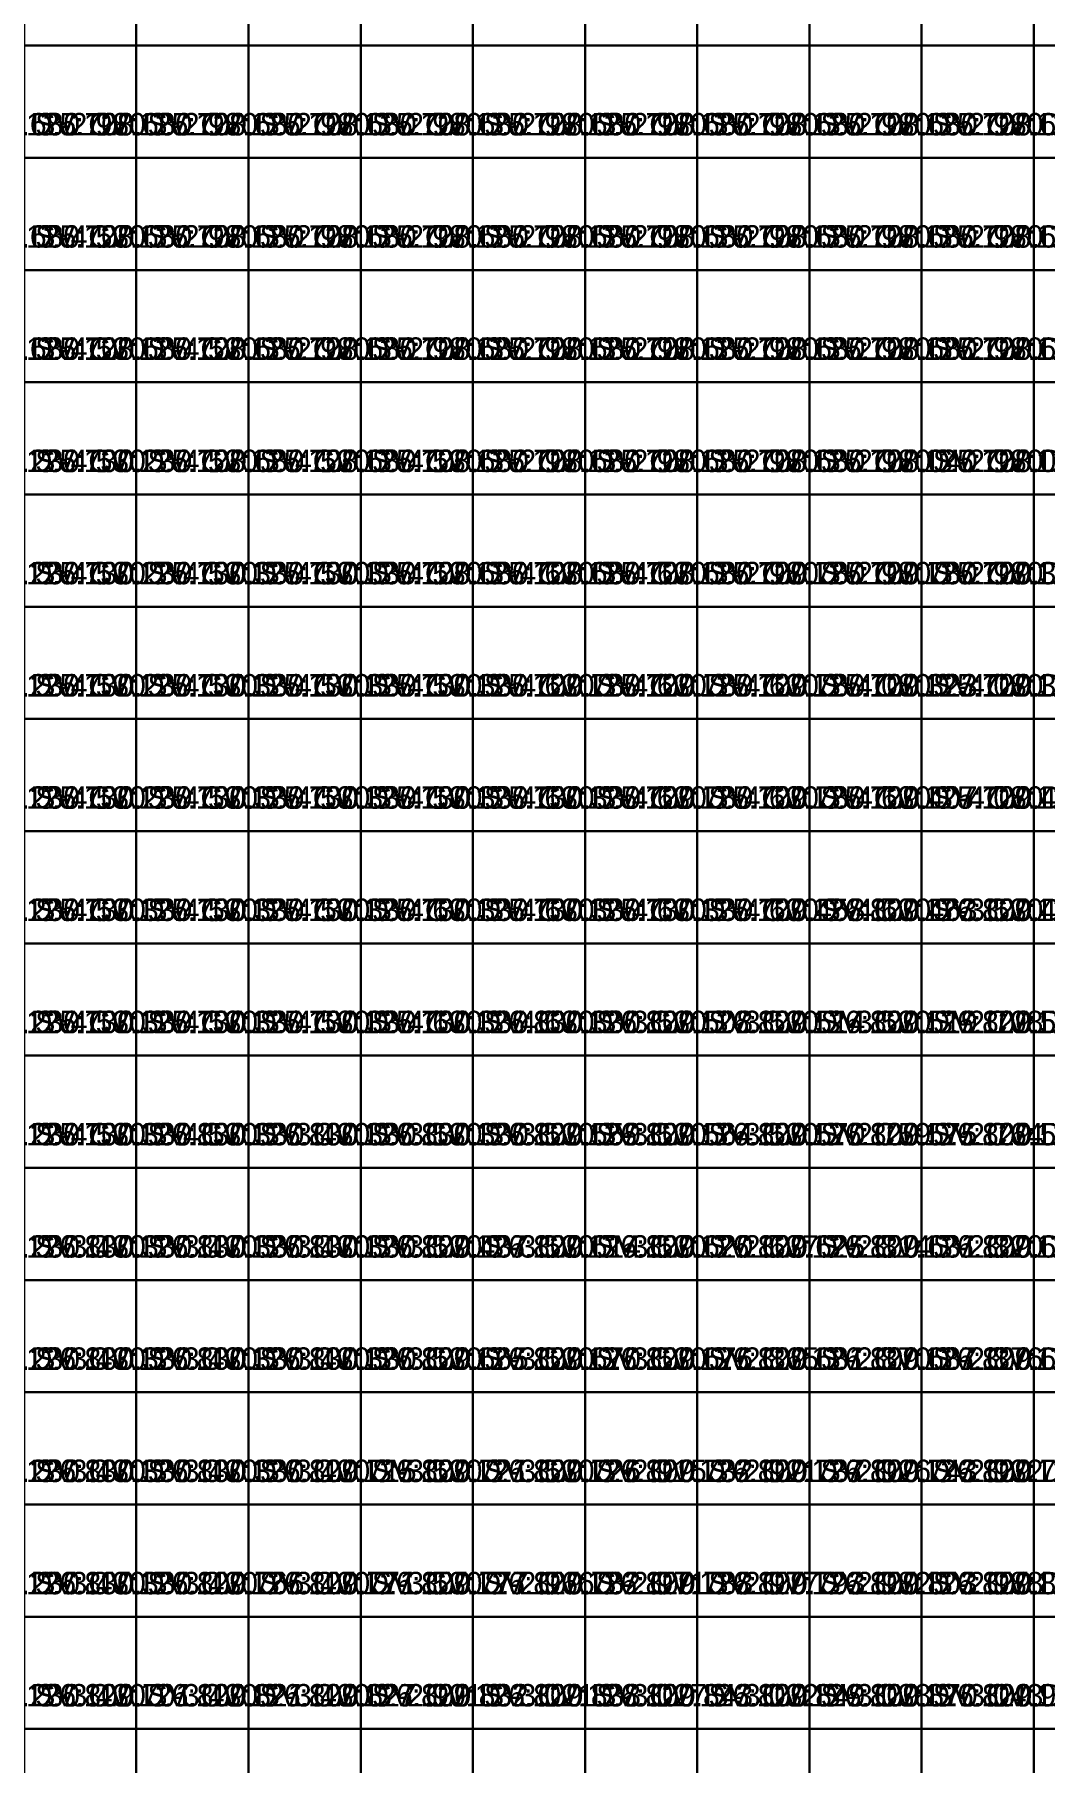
# Model space of a CAD drawing. Header units: metres. Extents: x 287857 to 287981, y 62957 to 63018.
# Drawn here: x 287866.02 to 287875.02, y 62986.53 to 63001.93 of the extents above; entities that cross this region are included whole.
import ezdxf

# ---------------------------------------------------------------- set-up
doc = ezdxf.new("R2010")
doc.units = ezdxf.units.M
doc.layers.add('CORR-CUT', color=7, linetype='Continuous', true_color=0x3b82f6)
doc.layers.add('CORR-DIFF-TXT', color=7, linetype='Continuous', true_color=0xffffff)

msp = doc.modelspace()

# ---------------------------------------------------------------- linework, layer by layer
at = {"layer": 'CORR-CUT'}
for points in [[(287865.925, 63001.831, 128.68), (287866.925, 63001.831, 128.68), (287866.925, 63002.831, 128.68), (287865.925, 63002.831, 128.68), (287865.925, 63001.831, 128.68)], [(287866.925, 63001.831, 128.68), (287867.925, 63001.831, 128.68), (287867.925, 63002.831, 128.68), (287866.925, 63002.831, 128.68), (287866.925, 63001.831, 128.68)], [(287867.925, 63001.831, 128.68), (287868.925, 63001.831, 128.68), (287868.925, 63002.831, 128.68), (287867.925, 63002.831, 128.68), (287867.925, 63001.831, 128.68)], [(287868.925, 63001.831, 128.68), (287869.925, 63001.831, 128.68), (287869.925, 63002.831, 128.68), (287868.925, 63002.831, 128.68), (287868.925, 63001.831, 128.68)], [(287869.925, 63001.831, 128.68), (287870.925, 63001.831, 128.68), (287870.925, 63002.831, 128.68), (287869.925, 63002.831, 128.68), (287869.925, 63001.831, 128.68)], [(287870.925, 63001.831, 128.68), (287871.925, 63001.831, 128.68), (287871.925, 63002.831, 128.68), (287870.925, 63002.831, 128.68), (287870.925, 63001.831, 128.68)], [(287871.925, 63001.831, 128.68), (287872.925, 63001.831, 128.68), (287872.925, 63002.831, 128.68), (287871.925, 63002.831, 128.68), (287871.925, 63001.831, 128.68)], [(287872.925, 63001.831, 128.68), (287873.925, 63001.831, 128.68), (287873.925, 63002.831, 128.68), (287872.925, 63002.831, 128.68), (287872.925, 63001.831, 128.68)], [(287873.925, 63001.831, 128.68), (287874.925, 63001.831, 128.68), (287874.925, 63002.831, 128.68), (287873.925, 63002.831, 128.68), (287873.925, 63001.831, 128.68)], [(287874.925, 63001.831, 128.68), (287875.925, 63001.831, 128.68), (287875.925, 63002.831, 128.68), (287874.925, 63002.831, 128.68), (287874.925, 63001.831, 128.68)], [(287865.925, 63000.831, 128.68), (287866.925, 63000.831, 128.68), (287866.925, 63001.831, 128.68), (287865.925, 63001.831, 128.68), (287865.925, 63000.831, 128.68)], [(287866.925, 63000.831, 128.68), (287867.925, 63000.831, 128.68), (287867.925, 63001.831, 128.68), (287866.925, 63001.831, 128.68), (287866.925, 63000.831, 128.68)], [(287867.925, 63000.831, 128.68), (287868.925, 63000.831, 128.68), (287868.925, 63001.831, 128.68), (287867.925, 63001.831, 128.68), (287867.925, 63000.831, 128.68)], [(287868.925, 63000.831, 128.68), (287869.925, 63000.831, 128.68), (287869.925, 63001.831, 128.68), (287868.925, 63001.831, 128.68), (287868.925, 63000.831, 128.68)], [(287869.925, 63000.831, 128.68), (287870.925, 63000.831, 128.68), (287870.925, 63001.831, 128.68), (287869.925, 63001.831, 128.68), (287869.925, 63000.831, 128.68)], [(287870.925, 63000.831, 128.68), (287871.925, 63000.831, 128.68), (287871.925, 63001.831, 128.68), (287870.925, 63001.831, 128.68), (287870.925, 63000.831, 128.68)], [(287871.925, 63000.831, 128.68), (287872.925, 63000.831, 128.68), (287872.925, 63001.831, 128.68), (287871.925, 63001.831, 128.68), (287871.925, 63000.831, 128.68)], [(287872.925, 63000.831, 128.68), (287873.925, 63000.831, 128.68), (287873.925, 63001.831, 128.68), (287872.925, 63001.831, 128.68), (287872.925, 63000.831, 128.68)], [(287873.925, 63000.831, 128.68), (287874.925, 63000.831, 128.68), (287874.925, 63001.831, 128.68), (287873.925, 63001.831, 128.68), (287873.925, 63000.831, 128.68)], [(287874.925, 63000.831, 128.68), (287875.925, 63000.831, 128.68), (287875.925, 63001.831, 128.68), (287874.925, 63001.831, 128.68), (287874.925, 63000.831, 128.68)], [(287865.925, 62999.831, 128.68), (287866.925, 62999.831, 128.68), (287866.925, 63000.831, 128.68), (287865.925, 63000.831, 128.68), (287865.925, 62999.831, 128.68)], [(287866.925, 62999.831, 128.68), (287867.925, 62999.831, 128.68), (287867.925, 63000.831, 128.68), (287866.925, 63000.831, 128.68), (287866.925, 62999.831, 128.68)], [(287867.925, 62999.831, 128.68), (287868.925, 62999.831, 128.68), (287868.925, 63000.831, 128.68), (287867.925, 63000.831, 128.68), (287867.925, 62999.831, 128.68)], [(287868.925, 62999.831, 128.68), (287869.925, 62999.831, 128.68), (287869.925, 63000.831, 128.68), (287868.925, 63000.831, 128.68), (287868.925, 62999.831, 128.68)], [(287869.925, 62999.831, 128.68), (287870.925, 62999.831, 128.68), (287870.925, 63000.831, 128.68), (287869.925, 63000.831, 128.68), (287869.925, 62999.831, 128.68)], [(287870.925, 62999.831, 128.68), (287871.925, 62999.831, 128.68), (287871.925, 63000.831, 128.68), (287870.925, 63000.831, 128.68), (287870.925, 62999.831, 128.68)], [(287871.925, 62999.831, 128.68), (287872.925, 62999.831, 128.68), (287872.925, 63000.831, 128.68), (287871.925, 63000.831, 128.68), (287871.925, 62999.831, 128.68)], [(287872.925, 62999.831, 128.68), (287873.925, 62999.831, 128.68), (287873.925, 63000.831, 128.68), (287872.925, 63000.831, 128.68), (287872.925, 62999.831, 128.68)], [(287873.925, 62999.831, 128.68), (287874.925, 62999.831, 128.68), (287874.925, 63000.831, 128.68), (287873.925, 63000.831, 128.68), (287873.925, 62999.831, 128.68)], [(287874.925, 62999.831, 128.68), (287875.925, 62999.831, 128.68), (287875.925, 63000.831, 128.68), (287874.925, 63000.831, 128.68), (287874.925, 62999.831, 128.68)], [(287865.925, 62998.831, 128.68), (287866.925, 62998.831, 128.68), (287866.925, 62999.831, 128.68), (287865.925, 62999.831, 128.68), (287865.925, 62998.831, 128.68)], [(287866.925, 62998.831, 128.68), (287867.925, 62998.831, 128.68), (287867.925, 62999.831, 128.68), (287866.925, 62999.831, 128.68), (287866.925, 62998.831, 128.68)], [(287867.925, 62998.831, 128.68), (287868.925, 62998.831, 128.68), (287868.925, 62999.831, 128.68), (287867.925, 62999.831, 128.68), (287867.925, 62998.831, 128.68)], [(287868.925, 62998.831, 128.68), (287869.925, 62998.831, 128.68), (287869.925, 62999.831, 128.68), (287868.925, 62999.831, 128.68), (287868.925, 62998.831, 128.68)], [(287869.925, 62998.831, 128.68), (287870.925, 62998.831, 128.68), (287870.925, 62999.831, 128.68), (287869.925, 62999.831, 128.68), (287869.925, 62998.831, 128.68)], [(287870.925, 62998.831, 128.68), (287871.925, 62998.831, 128.68), (287871.925, 62999.831, 128.68), (287870.925, 62999.831, 128.68), (287870.925, 62998.831, 128.68)], [(287871.925, 62998.831, 128.68), (287872.925, 62998.831, 128.68), (287872.925, 62999.831, 128.68), (287871.925, 62999.831, 128.68), (287871.925, 62998.831, 128.68)], [(287872.925, 62998.831, 128.68), (287873.925, 62998.831, 128.68), (287873.925, 62999.831, 128.68), (287872.925, 62999.831, 128.68), (287872.925, 62998.831, 128.68)], [(287873.925, 62998.831, 128.68), (287874.925, 62998.831, 128.68), (287874.925, 62999.831, 128.68), (287873.925, 62999.831, 128.68), (287873.925, 62998.831, 128.68)], [(287874.925, 62998.831, 128.04), (287875.925, 62998.831, 128.04), (287875.925, 62999.831, 128.04), (287874.925, 62999.831, 128.04), (287874.925, 62998.831, 128.04)], [(287865.925, 62997.831, 130.23), (287866.925, 62997.831, 130.23), (287866.925, 62998.831, 130.23), (287865.925, 62998.831, 130.23), (287865.925, 62997.831, 130.23)], [(287866.925, 62997.831, 128.68), (287867.925, 62997.831, 128.68), (287867.925, 62998.831, 128.68), (287866.925, 62998.831, 128.68), (287866.925, 62997.831, 128.68)], [(287867.925, 62997.831, 128.68), (287868.925, 62997.831, 128.68), (287868.925, 62998.831, 128.68), (287867.925, 62998.831, 128.68), (287867.925, 62997.831, 128.68)], [(287868.925, 62997.831, 128.68), (287869.925, 62997.831, 128.68), (287869.925, 62998.831, 128.68), (287868.925, 62998.831, 128.68), (287868.925, 62997.831, 128.68)], [(287869.925, 62997.831, 128.68), (287870.925, 62997.831, 128.68), (287870.925, 62998.831, 128.68), (287869.925, 62998.831, 128.68), (287869.925, 62997.831, 128.68)], [(287870.925, 62997.831, 128.68), (287871.925, 62997.831, 128.68), (287871.925, 62998.831, 128.68), (287870.925, 62998.831, 128.68), (287870.925, 62997.831, 128.68)], [(287871.925, 62997.831, 128.68), (287872.925, 62997.831, 128.68), (287872.925, 62998.831, 128.68), (287871.925, 62998.831, 128.68), (287871.925, 62997.831, 128.68)], [(287872.925, 62997.831, 128.04), (287873.925, 62997.831, 128.04), (287873.925, 62998.831, 128.04), (287872.925, 62998.831, 128.04), (287872.925, 62997.831, 128.04)], [(287873.925, 62997.831, 128.04), (287874.925, 62997.831, 128.04), (287874.925, 62998.831, 128.04), (287873.925, 62998.831, 128.04), (287873.925, 62997.831, 128.04)], [(287874.925, 62997.831, 129.251), (287875.925, 62997.831, 129.251), (287875.925, 62998.831, 129.251), (287874.925, 62998.831, 129.251), (287874.925, 62997.831, 129.251)], [(287865.925, 62996.831, 130.23), (287866.925, 62996.831, 130.23), (287866.925, 62997.831, 130.23), (287865.925, 62997.831, 130.23), (287865.925, 62996.831, 130.23)], [(287866.925, 62996.831, 130.33), (287867.925, 62996.831, 130.33), (287867.925, 62997.831, 130.33), (287866.925, 62997.831, 130.33), (287866.925, 62996.831, 130.33)], [(287867.925, 62996.831, 130.33), (287868.925, 62996.831, 130.33), (287868.925, 62997.831, 130.33), (287867.925, 62997.831, 130.33), (287867.925, 62996.831, 130.33)], [(287868.925, 62996.831, 128.68), (287869.925, 62996.831, 128.68), (287869.925, 62997.831, 128.68), (287868.925, 62997.831, 128.68), (287868.925, 62996.831, 128.68)], [(287869.925, 62996.831, 128.68), (287870.925, 62996.831, 128.68), (287870.925, 62997.831, 128.68), (287869.925, 62997.831, 128.68), (287869.925, 62996.831, 128.68)], [(287870.925, 62996.831, 128.68), (287871.925, 62996.831, 128.68), (287871.925, 62997.831, 128.68), (287870.925, 62997.831, 128.68), (287870.925, 62996.831, 128.68)], [(287871.925, 62996.831, 129.78), (287872.925, 62996.831, 129.78), (287872.925, 62997.831, 129.78), (287871.925, 62997.831, 129.78), (287871.925, 62996.831, 129.78)], [(287872.925, 62996.831, 129.78), (287873.925, 62996.831, 129.78), (287873.925, 62997.831, 129.78), (287872.925, 62997.831, 129.78), (287872.925, 62996.831, 129.78)], [(287873.925, 62996.831, 129.301), (287874.925, 62996.831, 129.301), (287874.925, 62997.831, 129.301), (287873.925, 62997.831, 129.301), (287873.925, 62996.831, 129.301)], [(287874.925, 62996.831, 129.307), (287875.925, 62996.831, 129.307), (287875.925, 62997.831, 129.307), (287874.925, 62997.831, 129.307), (287874.925, 62996.831, 129.307)], [(287865.925, 62995.831, 130.23), (287866.925, 62995.831, 130.23), (287866.925, 62996.831, 130.23), (287865.925, 62996.831, 130.23), (287865.925, 62995.831, 130.23)], [(287866.925, 62995.831, 130.33), (287867.925, 62995.831, 130.33), (287867.925, 62996.831, 130.33), (287866.925, 62996.831, 130.33), (287866.925, 62995.831, 130.33)], [(287867.925, 62995.831, 130.33), (287868.925, 62995.831, 130.33), (287868.925, 62996.831, 130.33), (287867.925, 62996.831, 130.33), (287867.925, 62995.831, 130.33)], [(287868.925, 62995.831, 130.33), (287869.925, 62995.831, 130.33), (287869.925, 62996.831, 130.33), (287868.925, 62996.831, 130.33), (287868.925, 62995.831, 130.33)], [(287869.925, 62995.831, 129.78), (287870.925, 62995.831, 129.78), (287870.925, 62996.831, 129.78), (287869.925, 62996.831, 129.78), (287869.925, 62995.831, 129.78)], [(287870.925, 62995.831, 129.78), (287871.925, 62995.831, 129.78), (287871.925, 62996.831, 129.78), (287870.925, 62996.831, 129.78), (287870.925, 62995.831, 129.78)], [(287871.925, 62995.831, 129.78), (287872.925, 62995.831, 129.78), (287872.925, 62996.831, 129.78), (287871.925, 62996.831, 129.78), (287871.925, 62995.831, 129.78)], [(287872.925, 62995.831, 129.323), (287873.925, 62995.831, 129.323), (287873.925, 62996.831, 129.323), (287872.925, 62996.831, 129.323), (287872.925, 62995.831, 129.323)], [(287873.925, 62995.831, 129.357), (287874.925, 62995.831, 129.357), (287874.925, 62996.831, 129.357), (287873.925, 62996.831, 129.357), (287873.925, 62995.831, 129.357)], [(287874.925, 62995.831, 129.363), (287875.925, 62995.831, 129.363), (287875.925, 62996.831, 129.363), (287874.925, 62996.831, 129.363), (287874.925, 62995.831, 129.363)], [(287865.925, 62994.831, 130.23), (287866.925, 62994.831, 130.23), (287866.925, 62995.831, 130.23), (287865.925, 62995.831, 130.23), (287865.925, 62994.831, 130.23)], [(287866.925, 62994.831, 130.33), (287867.925, 62994.831, 130.33), (287867.925, 62995.831, 130.33), (287866.925, 62995.831, 130.33), (287866.925, 62994.831, 130.33)], [(287867.925, 62994.831, 130.33), (287868.925, 62994.831, 130.33), (287868.925, 62995.831, 130.33), (287867.925, 62995.831, 130.33), (287867.925, 62994.831, 130.33)], [(287868.925, 62994.831, 130.33), (287869.925, 62994.831, 130.33), (287869.925, 62995.831, 130.33), (287868.925, 62995.831, 130.33), (287868.925, 62994.831, 130.33)], [(287869.925, 62994.831, 130.33), (287870.925, 62994.831, 130.33), (287870.925, 62995.831, 130.33), (287869.925, 62995.831, 130.33), (287869.925, 62994.831, 130.33)], [(287870.925, 62994.831, 129.78), (287871.925, 62994.831, 129.78), (287871.925, 62995.831, 129.78), (287870.925, 62995.831, 129.78), (287870.925, 62994.831, 129.78)], [(287871.925, 62994.831, 129.78), (287872.925, 62994.831, 129.78), (287872.925, 62995.831, 129.78), (287871.925, 62995.831, 129.78), (287871.925, 62994.831, 129.78)], [(287872.925, 62994.831, 129.407), (287873.925, 62994.831, 129.407), (287873.925, 62995.831, 129.407), (287872.925, 62995.831, 129.407), (287872.925, 62994.831, 129.407)], [(287873.925, 62994.831, 129.413), (287874.925, 62994.831, 129.413), (287874.925, 62995.831, 129.413), (287873.925, 62995.831, 129.413), (287873.925, 62994.831, 129.413)], [(287874.925, 62994.831, 129.418), (287875.925, 62994.831, 129.418), (287875.925, 62995.831, 129.418), (287874.925, 62995.831, 129.418), (287874.925, 62994.831, 129.418)], [(287865.925, 62993.831, 130.33), (287866.925, 62993.831, 130.33), (287866.925, 62994.831, 130.33), (287865.925, 62994.831, 130.33), (287865.925, 62993.831, 130.33)], [(287866.925, 62993.831, 130.33), (287867.925, 62993.831, 130.33), (287867.925, 62994.831, 130.33), (287866.925, 62994.831, 130.33), (287866.925, 62993.831, 130.33)], [(287867.925, 62993.831, 130.33), (287868.925, 62993.831, 130.33), (287868.925, 62994.831, 130.33), (287867.925, 62994.831, 130.33), (287867.925, 62993.831, 130.33)], [(287868.925, 62993.831, 130.33), (287869.925, 62993.831, 130.33), (287869.925, 62994.831, 130.33), (287868.925, 62994.831, 130.33), (287868.925, 62993.831, 130.33)], [(287869.925, 62993.831, 130.33), (287870.925, 62993.831, 130.33), (287870.925, 62994.831, 130.33), (287869.925, 62994.831, 130.33), (287869.925, 62993.831, 130.33)], [(287870.925, 62993.831, 130.33), (287871.925, 62993.831, 130.33), (287871.925, 62994.831, 130.33), (287870.925, 62994.831, 130.33), (287870.925, 62993.831, 130.33)], [(287871.925, 62993.831, 129.458), (287872.925, 62993.831, 129.458), (287872.925, 62994.831, 129.458), (287871.925, 62994.831, 129.458), (287871.925, 62993.831, 129.458)], [(287872.925, 62993.831, 129.463), (287873.925, 62993.831, 129.463), (287873.925, 62994.831, 129.463), (287872.925, 62994.831, 129.463), (287872.925, 62993.831, 129.463)], [(287873.925, 62993.831, 129.469), (287874.925, 62993.831, 129.469), (287874.925, 62994.831, 129.469), (287873.925, 62994.831, 129.469), (287873.925, 62993.831, 129.469)], [(287874.925, 62993.831, 129.474), (287875.925, 62993.831, 129.474), (287875.925, 62994.831, 129.474), (287874.925, 62994.831, 129.474), (287874.925, 62993.831, 129.474)], [(287865.925, 62992.831, 130.33), (287866.925, 62992.831, 130.33), (287866.925, 62993.831, 130.33), (287865.925, 62993.831, 130.33), (287865.925, 62992.831, 130.33)], [(287866.925, 62992.831, 130.33), (287867.925, 62992.831, 130.33), (287867.925, 62993.831, 130.33), (287866.925, 62993.831, 130.33), (287866.925, 62992.831, 130.33)], [(287867.925, 62992.831, 130.33), (287868.925, 62992.831, 130.33), (287868.925, 62993.831, 130.33), (287867.925, 62993.831, 130.33), (287867.925, 62992.831, 130.33)], [(287868.925, 62992.831, 130.33), (287869.925, 62992.831, 130.33), (287869.925, 62993.831, 130.33), (287868.925, 62993.831, 130.33), (287868.925, 62992.831, 130.33)], [(287869.925, 62992.831, 130.33), (287870.925, 62992.831, 130.33), (287870.925, 62993.831, 130.33), (287869.925, 62993.831, 130.33), (287869.925, 62992.831, 130.33)], [(287870.925, 62992.831, 129.508), (287871.925, 62992.831, 129.508), (287871.925, 62993.831, 129.508), (287870.925, 62993.831, 129.508), (287870.925, 62992.831, 129.508)], [(287871.925, 62992.831, 129.514), (287872.925, 62992.831, 129.514), (287872.925, 62993.831, 129.514), (287871.925, 62993.831, 129.514), (287871.925, 62992.831, 129.514)], [(287872.925, 62992.831, 129.519), (287873.925, 62992.831, 129.519), (287873.925, 62993.831, 129.519), (287872.925, 62993.831, 129.519), (287872.925, 62992.831, 129.519)], [(287873.925, 62992.831, 129.525), (287874.925, 62992.831, 129.525), (287874.925, 62993.831, 129.525), (287873.925, 62993.831, 129.525), (287873.925, 62992.831, 129.525)], [(287874.925, 62992.831, 129.53), (287875.925, 62992.831, 129.53), (287875.925, 62993.831, 129.53), (287874.925, 62993.831, 129.53), (287874.925, 62992.831, 129.53)], [(287865.925, 62991.831, 130.33), (287866.925, 62991.831, 130.33), (287866.925, 62992.831, 130.33), (287865.925, 62992.831, 130.33), (287865.925, 62991.831, 130.33)], [(287866.925, 62991.831, 130.33), (287867.925, 62991.831, 130.33), (287867.925, 62992.831, 130.33), (287866.925, 62992.831, 130.33), (287866.925, 62991.831, 130.33)], [(287867.925, 62991.831, 130.33), (287868.925, 62991.831, 130.33), (287868.925, 62992.831, 130.33), (287867.925, 62992.831, 130.33), (287867.925, 62991.831, 130.33)], [(287868.925, 62991.831, 130.33), (287869.925, 62991.831, 130.33), (287869.925, 62992.831, 130.33), (287868.925, 62992.831, 130.33), (287868.925, 62991.831, 130.33)], [(287869.925, 62991.831, 129.559), (287870.925, 62991.831, 129.559), (287870.925, 62992.831, 129.559), (287869.925, 62992.831, 129.559), (287869.925, 62991.831, 129.559)], [(287870.925, 62991.831, 129.564), (287871.925, 62991.831, 129.564), (287871.925, 62992.831, 129.564), (287870.925, 62992.831, 129.564), (287870.925, 62991.831, 129.564)], [(287871.925, 62991.831, 129.57), (287872.925, 62991.831, 129.57), (287872.925, 62992.831, 129.57), (287871.925, 62992.831, 129.57), (287871.925, 62991.831, 129.57)], [(287872.925, 62991.831, 129.575), (287873.925, 62991.831, 129.575), (287873.925, 62992.831, 129.575), (287872.925, 62992.831, 129.575), (287872.925, 62991.831, 129.575)], [(287873.925, 62991.831, 129.581), (287874.925, 62991.831, 129.581), (287874.925, 62992.831, 129.581), (287873.925, 62992.831, 129.581), (287873.925, 62991.831, 129.581)], [(287874.925, 62991.831, 129.592), (287875.925, 62991.831, 129.592), (287875.925, 62992.831, 129.592), (287874.925, 62992.831, 129.592), (287874.925, 62991.831, 129.592)], [(287865.925, 62990.831, 130.33), (287866.925, 62990.831, 130.33), (287866.925, 62991.831, 130.33), (287865.925, 62991.831, 130.33), (287865.925, 62990.831, 130.33)], [(287866.925, 62990.831, 130.33), (287867.925, 62990.831, 130.33), (287867.925, 62991.831, 130.33), (287866.925, 62991.831, 130.33), (287866.925, 62990.831, 130.33)], [(287867.925, 62990.831, 130.33), (287868.925, 62990.831, 130.33), (287868.925, 62991.831, 130.33), (287867.925, 62991.831, 130.33), (287867.925, 62990.831, 130.33)], [(287868.925, 62990.831, 129.437), (287869.925, 62990.831, 129.437), (287869.925, 62991.831, 129.437), (287868.925, 62991.831, 129.437), (287868.925, 62990.831, 129.437)], [(287869.925, 62990.831, 129.614), (287870.925, 62990.831, 129.614), (287870.925, 62991.831, 129.614), (287869.925, 62991.831, 129.614), (287869.925, 62990.831, 129.614)], [(287870.925, 62990.831, 129.62), (287871.925, 62990.831, 129.62), (287871.925, 62991.831, 129.62), (287870.925, 62991.831, 129.62), (287870.925, 62990.831, 129.62)], [(287871.925, 62990.831, 129.625), (287872.925, 62990.831, 129.625), (287872.925, 62991.831, 129.625), (287871.925, 62991.831, 129.625), (287871.925, 62990.831, 129.625)], [(287872.925, 62990.831, 129.631), (287873.925, 62990.831, 129.631), (287873.925, 62991.831, 129.631), (287872.925, 62991.831, 129.631), (287872.925, 62990.831, 129.631)], [(287873.925, 62990.831, 129.636), (287874.925, 62990.831, 129.636), (287874.925, 62991.831, 129.636), (287873.925, 62991.831, 129.636), (287873.925, 62990.831, 129.636)], [(287874.925, 62990.831, 129.659), (287875.925, 62990.831, 129.659), (287875.925, 62991.831, 129.659), (287874.925, 62991.831, 129.659), (287874.925, 62990.831, 129.659)], [(287865.925, 62989.831, 130.33), (287866.925, 62989.831, 130.33), (287866.925, 62990.831, 130.33), (287865.925, 62990.831, 130.33), (287865.925, 62989.831, 130.33)], [(287866.925, 62989.831, 130.33), (287867.925, 62989.831, 130.33), (287867.925, 62990.831, 130.33), (287866.925, 62990.831, 130.33), (287866.925, 62989.831, 130.33)], [(287867.925, 62989.831, 130.33), (287868.925, 62989.831, 130.33), (287868.925, 62990.831, 130.33), (287867.925, 62990.831, 130.33), (287867.925, 62989.831, 130.33)], [(287868.925, 62989.831, 129.665), (287869.925, 62989.831, 129.665), (287869.925, 62990.831, 129.665), (287868.925, 62990.831, 129.665), (287868.925, 62989.831, 129.665)], [(287869.925, 62989.831, 129.67), (287870.925, 62989.831, 129.67), (287870.925, 62990.831, 129.67), (287869.925, 62990.831, 129.67), (287869.925, 62989.831, 129.67)], [(287870.925, 62989.831, 129.676), (287871.925, 62989.831, 129.676), (287871.925, 62990.831, 129.676), (287870.925, 62990.831, 129.676), (287870.925, 62989.831, 129.676)], [(287871.925, 62989.831, 129.681), (287872.925, 62989.831, 129.681), (287872.925, 62990.831, 129.681), (287871.925, 62990.831, 129.681), (287871.925, 62989.831, 129.681)], [(287872.925, 62989.831, 129.687), (287873.925, 62989.831, 129.687), (287873.925, 62990.831, 129.687), (287872.925, 62990.831, 129.687), (287872.925, 62989.831, 129.687)], [(287873.925, 62989.831, 129.697), (287874.925, 62989.831, 129.697), (287874.925, 62990.831, 129.697), (287873.925, 62990.831, 129.697), (287873.925, 62989.831, 129.697)], [(287874.925, 62989.831, 129.727), (287875.925, 62989.831, 129.727), (287875.925, 62990.831, 129.727), (287874.925, 62990.831, 129.727), (287874.925, 62989.831, 129.727)], [(287865.925, 62988.831, 130.33), (287866.925, 62988.831, 130.33), (287866.925, 62989.831, 130.33), (287865.925, 62989.831, 130.33), (287865.925, 62988.831, 130.33)], [(287866.925, 62988.831, 130.33), (287867.925, 62988.831, 130.33), (287867.925, 62989.831, 130.33), (287866.925, 62989.831, 130.33), (287866.925, 62988.831, 130.33)], [(287867.925, 62988.831, 129.715), (287868.925, 62988.831, 129.715), (287868.925, 62989.831, 129.715), (287867.925, 62989.831, 129.715), (287867.925, 62988.831, 129.715)], [(287868.925, 62988.831, 129.721), (287869.925, 62988.831, 129.721), (287869.925, 62989.831, 129.721), (287868.925, 62989.831, 129.721), (287868.925, 62988.831, 129.721)], [(287869.925, 62988.831, 129.726), (287870.925, 62988.831, 129.726), (287870.925, 62989.831, 129.726), (287869.925, 62989.831, 129.726), (287869.925, 62988.831, 129.726)], [(287870.925, 62988.831, 129.732), (287871.925, 62988.831, 129.732), (287871.925, 62989.831, 129.732), (287870.925, 62989.831, 129.732), (287870.925, 62988.831, 129.732)], [(287871.925, 62988.831, 129.737), (287872.925, 62988.831, 129.737), (287872.925, 62989.831, 129.737), (287871.925, 62989.831, 129.737), (287871.925, 62988.831, 129.737)], [(287872.925, 62988.831, 129.743), (287873.925, 62988.831, 129.743), (287873.925, 62989.831, 129.743), (287872.925, 62989.831, 129.743), (287872.925, 62988.831, 129.743)], [(287873.925, 62988.831, 129.765), (287874.925, 62988.831, 129.765), (287874.925, 62989.831, 129.765), (287873.925, 62989.831, 129.765), (287873.925, 62988.831, 129.765)], [(287874.925, 62988.831, 129.795), (287875.925, 62988.831, 129.795), (287875.925, 62989.831, 129.795), (287874.925, 62989.831, 129.795), (287874.925, 62988.831, 129.795)], [(287865.925, 62987.831, 130.33), (287866.925, 62987.831, 130.33), (287866.925, 62988.831, 130.33), (287865.925, 62988.831, 130.33), (287865.925, 62987.831, 130.33)], [(287866.925, 62987.831, 129.766), (287867.925, 62987.831, 129.766), (287867.925, 62988.831, 129.766), (287866.925, 62988.831, 129.766), (287866.925, 62987.831, 129.766)], [(287867.925, 62987.831, 129.771), (287868.925, 62987.831, 129.771), (287868.925, 62988.831, 129.771), (287867.925, 62988.831, 129.771), (287867.925, 62987.831, 129.771)], [(287868.925, 62987.831, 129.777), (287869.925, 62987.831, 129.777), (287869.925, 62988.831, 129.777), (287868.925, 62988.831, 129.777), (287868.925, 62987.831, 129.777)], [(287869.925, 62987.831, 129.782), (287870.925, 62987.831, 129.782), (287870.925, 62988.831, 129.782), (287869.925, 62988.831, 129.782), (287869.925, 62987.831, 129.782)], [(287870.925, 62987.831, 129.788), (287871.925, 62987.831, 129.788), (287871.925, 62988.831, 129.788), (287870.925, 62988.831, 129.788), (287870.925, 62987.831, 129.788)], [(287871.925, 62987.831, 129.793), (287872.925, 62987.831, 129.793), (287872.925, 62988.831, 129.793), (287871.925, 62988.831, 129.793), (287871.925, 62987.831, 129.793)], [(287872.925, 62987.831, 129.803), (287873.925, 62987.831, 129.803), (287873.925, 62988.831, 129.803), (287872.925, 62988.831, 129.803), (287872.925, 62987.831, 129.803)], [(287873.925, 62987.831, 129.833), (287874.925, 62987.831, 129.833), (287874.925, 62988.831, 129.833), (287873.925, 62988.831, 129.833), (287873.925, 62987.831, 129.833)], [(287874.925, 62987.831, 129.863), (287875.925, 62987.831, 129.863), (287875.925, 62988.831, 129.863), (287874.925, 62988.831, 129.863), (287874.925, 62987.831, 129.863)], [(287865.925, 62986.831, 129.701), (287866.925, 62986.831, 129.701), (287866.925, 62987.831, 129.701), (287865.925, 62987.831, 129.701), (287865.925, 62986.831, 129.701)], [(287866.925, 62986.831, 129.821), (287867.925, 62986.831, 129.821), (287867.925, 62987.831, 129.821), (287866.925, 62987.831, 129.821), (287866.925, 62986.831, 129.821)], [(287867.925, 62986.831, 129.827), (287868.925, 62986.831, 129.827), (287868.925, 62987.831, 129.827), (287867.925, 62987.831, 129.827), (287867.925, 62986.831, 129.827)], [(287868.925, 62986.831, 129.832), (287869.925, 62986.831, 129.832), (287869.925, 62987.831, 129.832), (287868.925, 62987.831, 129.832), (287868.925, 62986.831, 129.832)], [(287869.925, 62986.831, 129.838), (287870.925, 62986.831, 129.838), (287870.925, 62987.831, 129.838), (287869.925, 62987.831, 129.838), (287869.925, 62986.831, 129.838)], [(287870.925, 62986.831, 129.843), (287871.925, 62986.831, 129.843), (287871.925, 62987.831, 129.843), (287870.925, 62987.831, 129.843), (287870.925, 62986.831, 129.843)], [(287871.925, 62986.831, 129.849), (287872.925, 62986.831, 129.849), (287872.925, 62987.831, 129.849), (287871.925, 62987.831, 129.849), (287871.925, 62986.831, 129.849)], [(287872.925, 62986.831, 129.87), (287873.925, 62986.831, 129.87), (287873.925, 62987.831, 129.87), (287872.925, 62987.831, 129.87), (287872.925, 62986.831, 129.87)], [(287873.925, 62986.831, 129.901), (287874.925, 62986.831, 129.901), (287874.925, 62987.831, 129.901), (287873.925, 62987.831, 129.901), (287873.925, 62986.831, 129.901)], [(287874.925, 62986.831, 129.931), (287875.925, 62986.831, 129.931), (287875.925, 62987.831, 129.931), (287874.925, 62987.831, 129.931), (287874.925, 62986.831, 129.931)], [(287865.925, 62985.831, 129.872), (287866.925, 62985.831, 129.872), (287866.925, 62986.831, 129.872), (287865.925, 62986.831, 129.872), (287865.925, 62985.831, 129.872)], [(287866.925, 62985.831, 129.877), (287867.925, 62985.831, 129.877), (287867.925, 62986.831, 129.877), (287866.925, 62986.831, 129.877), (287866.925, 62985.831, 129.877)], [(287867.925, 62985.831, 129.883), (287868.925, 62985.831, 129.883), (287868.925, 62986.831, 129.883), (287867.925, 62986.831, 129.883), (287867.925, 62985.831, 129.883)], [(287868.925, 62985.831, 129.888), (287869.925, 62985.831, 129.888), (287869.925, 62986.831, 129.888), (287868.925, 62986.831, 129.888), (287868.925, 62985.831, 129.888)], [(287869.925, 62985.831, 129.894), (287870.925, 62985.831, 129.894), (287870.925, 62986.831, 129.894), (287869.925, 62986.831, 129.894), (287869.925, 62985.831, 129.894)], [(287870.925, 62985.831, 129.899), (287871.925, 62985.831, 129.899), (287871.925, 62986.831, 129.899), (287870.925, 62986.831, 129.899), (287870.925, 62985.831, 129.899)], [(287871.925, 62985.831, 129.908), (287872.925, 62985.831, 129.908), (287872.925, 62986.831, 129.908), (287871.925, 62986.831, 129.908), (287871.925, 62985.831, 129.908)], [(287872.925, 62985.831, 129.938), (287873.925, 62985.831, 129.938), (287873.925, 62986.831, 129.938), (287872.925, 62986.831, 129.938), (287872.925, 62985.831, 129.938)], [(287873.925, 62985.831, 129.968), (287874.925, 62985.831, 129.968), (287874.925, 62986.831, 129.968), (287873.925, 62986.831, 129.968), (287873.925, 62985.831, 129.968)], [(287874.925, 62985.831, 129.998), (287875.925, 62985.831, 129.998), (287875.925, 62986.831, 129.998), (287874.925, 62986.831, 129.998), (287874.925, 62985.831, 129.998)]]:
    msp.add_polyline3d(points, dxfattribs=at)

# ---------------------------------------------------------------- texts
at = {"layer": 'CORR-DIFF-TXT'}
for s, p in [('SV:128.680 CV:125.700 D:-2.980', (287863.025, 63001.031, 128.68)), ('SV:128.680 CV:125.700 D:-2.980', (287864.025, 63001.031, 128.68)), ('SV:128.680 CV:125.700 D:-2.980', (287865.025, 63001.031, 128.68)), ('SV:128.680 CV:125.700 D:-2.980', (287866.025, 63001.031, 128.68)), ('SV:128.680 CV:125.700 D:-2.980', (287867.025, 63001.031, 128.68)), ('SV:128.680 CV:125.700 D:-2.980', (287868.025, 63001.031, 128.68)), ('SV:128.680 CV:125.700 D:-2.980', (287869.025, 63001.031, 128.68)), ('SV:128.680 CV:125.700 D:-2.980', (287870.025, 63001.031, 128.68)), ('SV:128.680 CV:125.700 D:-2.980', (287871.025, 63001.031, 128.68)), ('SV:128.680 CV:125.700 D:-2.980', (287872.025, 63001.031, 128.68)), ('SV:128.680 CV:125.700 D:-2.980', (287873.025, 63001.031, 128.68)), ('SV:128.680 CV:125.700 D:-2.980', (287874.025, 63001.031, 128.68)), ('SV:130.230 CV:125.700 D:-4.530', (287863.025, 63000.031, 130.23)), ('SV:128.680 CV:125.700 D:-2.980', (287864.025, 63000.031, 128.68)), ('SV:128.680 CV:125.700 D:-2.980', (287865.025, 63000.031, 128.68)), ('SV:128.680 CV:125.700 D:-2.980', (287866.025, 63000.031, 128.68)), ('SV:128.680 CV:125.700 D:-2.980', (287867.025, 63000.031, 128.68)), ('SV:128.680 CV:125.700 D:-2.980', (287868.025, 63000.031, 128.68)), ('SV:128.680 CV:125.700 D:-2.980', (287869.025, 63000.031, 128.68)), ('SV:128.680 CV:125.700 D:-2.980', (287870.025, 63000.031, 128.68)), ('SV:128.680 CV:125.700 D:-2.980', (287871.025, 63000.031, 128.68)), ('SV:128.680 CV:125.700 D:-2.980', (287872.025, 63000.031, 128.68)), ('SV:128.680 CV:125.700 D:-2.980', (287873.025, 63000.031, 128.68)), ('SV:128.680 CV:125.700 D:-2.980', (287874.025, 63000.031, 128.68)), ('SV:130.230 CV:125.700 D:-4.530', (287863.025, 62999.031, 130.23)), ('SV:130.230 CV:125.700 D:-4.530', (287864.025, 62999.031, 130.23)), ('SV:128.680 CV:125.700 D:-2.980', (287865.025, 62999.031, 128.68)), ('SV:128.680 CV:125.700 D:-2.980', (287866.025, 62999.031, 128.68)), ('SV:128.680 CV:125.700 D:-2.980', (287867.025, 62999.031, 128.68)), ('SV:128.680 CV:125.700 D:-2.980', (287868.025, 62999.031, 128.68)), ('SV:128.680 CV:125.700 D:-2.980', (287869.025, 62999.031, 128.68)), ('SV:128.680 CV:125.700 D:-2.980', (287870.025, 62999.031, 128.68)), ('SV:128.680 CV:125.700 D:-2.980', (287871.025, 62999.031, 128.68)), ('SV:128.680 CV:125.700 D:-2.980', (287872.025, 62999.031, 128.68)), ('SV:128.680 CV:125.700 D:-2.980', (287873.025, 62999.031, 128.68)), ('SV:128.680 CV:125.700 D:-2.980', (287874.025, 62999.031, 128.68)), ('SV:130.230 CV:125.700 D:-4.530', (287863.025, 62998.031, 130.23)), ('SV:130.230 CV:125.700 D:-4.530', (287864.025, 62998.031, 130.23)), ('SV:130.230 CV:125.700 D:-4.530', (287865.025, 62998.031, 130.23)), ('SV:130.230 CV:125.700 D:-4.530', (287866.025, 62998.031, 130.23)), ('SV:128.680 CV:125.700 D:-2.980', (287867.025, 62998.031, 128.68)), ('SV:128.680 CV:125.700 D:-2.980', (287868.025, 62998.031, 128.68)), ('SV:128.680 CV:125.700 D:-2.980', (287869.025, 62998.031, 128.68)), ('SV:128.680 CV:125.700 D:-2.980', (287870.025, 62998.031, 128.68)), ('SV:128.680 CV:125.700 D:-2.980', (287871.025, 62998.031, 128.68)), ('SV:128.680 CV:125.700 D:-2.980', (287872.025, 62998.031, 128.68)), ('SV:128.040 CV:125.700 D:-2.340', (287873.025, 62998.031, 128.04)), ('SV:128.040 CV:125.700 D:-2.340', (287874.025, 62998.031, 128.04)), ('SV:130.230 CV:125.700 D:-4.530', (287863.025, 62997.031, 130.23)), ('SV:130.230 CV:125.700 D:-4.530', (287864.025, 62997.031, 130.23)), ('SV:130.230 CV:125.700 D:-4.530', (287865.025, 62997.031, 130.23)), ('SV:130.230 CV:125.700 D:-4.530', (287866.025, 62997.031, 130.23)), ('SV:130.330 CV:125.700 D:-4.630', (287867.025, 62997.031, 130.33)), ('SV:130.330 CV:125.700 D:-4.630', (287868.025, 62997.031, 130.33)), ('SV:128.680 CV:125.700 D:-2.980', (287869.025, 62997.031, 128.68)), ('SV:128.680 CV:125.700 D:-2.980', (287870.025, 62997.031, 128.68)), ('SV:128.680 CV:125.700 D:-2.980', (287871.025, 62997.031, 128.68)), ('SV:129.780 CV:125.700 D:-4.080', (287872.025, 62997.031, 129.78)), ('SV:129.780 CV:125.700 D:-4.080', (287873.025, 62997.031, 129.78)), ('SV:129.301 CV:125.700 D:-3.601', (287874.025, 62997.031, 129.301)), ('SV:130.230 CV:125.700 D:-4.530', (287863.025, 62996.031, 130.23)), ('SV:130.230 CV:125.700 D:-4.530', (287864.025, 62996.031, 130.23)), ('SV:130.230 CV:125.700 D:-4.530', (287865.025, 62996.031, 130.23)), ('SV:130.230 CV:125.700 D:-4.530', (287866.025, 62996.031, 130.23)), ('SV:130.330 CV:125.700 D:-4.630', (287867.025, 62996.031, 130.33)), ('SV:130.330 CV:125.700 D:-4.630', (287868.025, 62996.031, 130.33)), ('SV:130.330 CV:125.700 D:-4.630', (287869.025, 62996.031, 130.33)), ('SV:129.780 CV:125.700 D:-4.080', (287870.025, 62996.031, 129.78)), ('SV:129.780 CV:125.700 D:-4.080', (287871.025, 62996.031, 129.78)), ('SV:129.780 CV:125.700 D:-4.080', (287872.025, 62996.031, 129.78)), ('SV:129.323 CV:125.700 D:-3.623', (287873.025, 62996.031, 129.323)), ('SV:129.357 CV:125.700 D:-3.657', (287874.025, 62996.031, 129.357)), ('SV:130.230 CV:125.700 D:-4.530', (287863.025, 62995.031, 130.23)), ('SV:130.230 CV:125.700 D:-4.530', (287864.025, 62995.031, 130.23)), ('SV:130.230 CV:125.700 D:-4.530', (287865.025, 62995.031, 130.23)), ('SV:130.230 CV:125.700 D:-4.530', (287866.025, 62995.031, 130.23)), ('SV:130.330 CV:125.700 D:-4.630', (287867.025, 62995.031, 130.33)), ('SV:130.330 CV:125.700 D:-4.630', (287868.025, 62995.031, 130.33)), ('SV:130.330 CV:125.700 D:-4.630', (287869.025, 62995.031, 130.33)), ('SV:130.330 CV:125.700 D:-4.630', (287870.025, 62995.031, 130.33)), ('SV:129.780 CV:125.700 D:-4.080', (287871.025, 62995.031, 129.78)), ('SV:129.780 CV:125.700 D:-4.080', (287872.025, 62995.031, 129.78)), ('SV:129.407 CV:125.700 D:-3.707', (287873.025, 62995.031, 129.407)), ('SV:129.413 CV:126.800 D:-2.613', (287874.025, 62995.031, 129.413)), ('SV:130.230 CV:125.700 D:-4.530', (287863.025, 62994.031, 130.23)), ('SV:130.230 CV:125.700 D:-4.530', (287864.025, 62994.031, 130.23)), ('SV:130.230 CV:125.700 D:-4.530', (287865.025, 62994.031, 130.23)), ('SV:130.330 CV:125.700 D:-4.630', (287866.025, 62994.031, 130.33)), ('SV:130.330 CV:125.700 D:-4.630', (287867.025, 62994.031, 130.33)), ('SV:130.330 CV:125.700 D:-4.630', (287868.025, 62994.031, 130.33)), ('SV:130.330 CV:125.700 D:-4.630', (287869.025, 62994.031, 130.33)), ('SV:130.330 CV:125.700 D:-4.630', (287870.025, 62994.031, 130.33)), ('SV:130.330 CV:126.800 D:-3.530', (287871.025, 62994.031, 130.33)), ('SV:129.458 CV:126.800 D:-2.658', (287872.025, 62994.031, 129.458)), ('SV:129.463 CV:126.800 D:-2.663', (287873.025, 62994.031, 129.463)), ('SV:129.469 CV:126.800 D:-2.669', (287874.025, 62994.031, 129.469)), ('SV:130.230 CV:125.700 D:-4.530', (287863.025, 62993.031, 130.23)), ('SV:130.230 CV:125.700 D:-4.530', (287864.025, 62993.031, 130.23)), ('SV:130.230 CV:125.700 D:-4.530', (287865.025, 62993.031, 130.23)), ('SV:130.330 CV:125.700 D:-4.630', (287866.025, 62993.031, 130.33)), ('SV:130.330 CV:125.700 D:-4.630', (287867.025, 62993.031, 130.33)), ('SV:130.330 CV:126.800 D:-3.530', (287868.025, 62993.031, 130.33)), ('SV:130.330 CV:126.800 D:-3.530', (287869.025, 62993.031, 130.33)), ('SV:130.330 CV:126.800 D:-3.530', (287870.025, 62993.031, 130.33)), ('SV:129.508 CV:126.800 D:-2.708', (287871.025, 62993.031, 129.508)), ('SV:129.514 CV:126.800 D:-2.714', (287872.025, 62993.031, 129.514)), ('SV:129.519 CV:126.800 D:-2.719', (287873.025, 62993.031, 129.519)), ('SV:129.525 CV:126.800 D:-2.725', (287874.025, 62993.031, 129.525)), ('SV:130.230 CV:125.700 D:-4.530', (287863.025, 62992.031, 130.23)), ('SV:130.230 CV:125.700 D:-4.530', (287864.025, 62992.031, 130.23)), ('SV:130.230 CV:126.800 D:-3.430', (287865.025, 62992.031, 130.23)), ('SV:130.330 CV:126.800 D:-3.530', (287866.025, 62992.031, 130.33)), ('SV:130.330 CV:126.800 D:-3.530', (287867.025, 62992.031, 130.33)), ('SV:130.330 CV:126.800 D:-3.530', (287868.025, 62992.031, 130.33)), ('SV:130.330 CV:126.800 D:-3.530', (287869.025, 62992.031, 130.33)), ('SV:129.559 CV:126.800 D:-2.759', (287870.025, 62992.031, 129.559)), ('SV:129.564 CV:126.800 D:-2.764', (287871.025, 62992.031, 129.564)), ('SV:129.570 CV:126.800 D:-2.770', (287872.025, 62992.031, 129.57)), ('SV:129.575 CV:126.800 D:-2.775', (287873.025, 62992.031, 129.575)), ('SV:129.581 CV:126.800 D:-2.781', (287874.025, 62992.031, 129.581)), ('SV:130.230 CV:126.800 D:-3.430', (287863.025, 62991.031, 130.23)), ('SV:130.230 CV:126.800 D:-3.430', (287864.025, 62991.031, 130.23)), ('SV:130.230 CV:126.800 D:-3.430', (287865.025, 62991.031, 130.23)), ('SV:130.330 CV:126.800 D:-3.530', (287866.025, 62991.031, 130.33)), ('SV:130.330 CV:126.800 D:-3.530', (287867.025, 62991.031, 130.33)), ('SV:130.330 CV:126.800 D:-3.530', (287868.025, 62991.031, 130.33)), ('SV:129.437 CV:126.800 D:-2.637', (287869.025, 62991.031, 129.437)), ('SV:129.614 CV:126.800 D:-2.814', (287870.025, 62991.031, 129.614)), ('SV:129.620 CV:126.800 D:-2.820', (287871.025, 62991.031, 129.62)), ('SV:129.625 CV:126.800 D:-2.825', (287872.025, 62991.031, 129.625)), ('SV:129.631 CV:126.800 D:-2.831', (287873.025, 62991.031, 129.631)), ('SV:129.636 CV:126.800 D:-2.836', (287874.025, 62991.031, 129.636)), ('SV:130.230 CV:126.800 D:-3.430', (287863.025, 62990.031, 130.23)), ('SV:130.230 CV:126.800 D:-3.430', (287864.025, 62990.031, 130.23)), ('SV:130.230 CV:126.800 D:-3.430', (287865.025, 62990.031, 130.23)), ('SV:130.330 CV:126.800 D:-3.530', (287866.025, 62990.031, 130.33)), ('SV:130.330 CV:126.800 D:-3.530', (287867.025, 62990.031, 130.33)), ('SV:130.330 CV:126.800 D:-3.530', (287868.025, 62990.031, 130.33)), ('SV:129.665 CV:126.800 D:-2.865', (287869.025, 62990.031, 129.665)), ('SV:129.670 CV:126.800 D:-2.870', (287870.025, 62990.031, 129.67)), ('SV:129.676 CV:126.800 D:-2.876', (287871.025, 62990.031, 129.676)), ('SV:129.681 CV:126.800 D:-2.881', (287872.025, 62990.031, 129.681)), ('SV:129.687 CV:126.800 D:-2.887', (287873.025, 62990.031, 129.687)), ('SV:129.697 CV:126.800 D:-2.897', (287874.025, 62990.031, 129.697)), ('SV:130.230 CV:126.800 D:-3.430', (287863.025, 62989.031, 130.23)), ('SV:130.230 CV:126.800 D:-3.430', (287864.025, 62989.031, 130.23)), ('SV:130.230 CV:126.800 D:-3.430', (287865.025, 62989.031, 130.23)), ('SV:130.330 CV:126.800 D:-3.530', (287866.025, 62989.031, 130.33)), ('SV:130.330 CV:126.800 D:-3.530', (287867.025, 62989.031, 130.33)), ('SV:129.715 CV:126.800 D:-2.915', (287868.025, 62989.031, 129.715)), ('SV:129.721 CV:126.800 D:-2.921', (287869.025, 62989.031, 129.721)), ('SV:129.726 CV:126.800 D:-2.926', (287870.025, 62989.031, 129.726)), ('SV:129.732 CV:126.800 D:-2.932', (287871.025, 62989.031, 129.732)), ('SV:129.737 CV:126.800 D:-2.937', (287872.025, 62989.031, 129.737)), ('SV:129.743 CV:126.800 D:-2.943', (287873.025, 62989.031, 129.743)), ('SV:129.765 CV:126.800 D:-2.965', (287874.025, 62989.031, 129.765)), ('SV:130.230 CV:126.800 D:-3.430', (287863.025, 62988.031, 130.23)), ('SV:130.230 CV:126.800 D:-3.430', (287864.025, 62988.031, 130.23)), ('SV:130.230 CV:126.800 D:-3.430', (287865.025, 62988.031, 130.23)), ('SV:130.330 CV:126.800 D:-3.530', (287866.025, 62988.031, 130.33)), ('SV:129.766 CV:126.800 D:-2.966', (287867.025, 62988.031, 129.766)), ('SV:129.771 CV:126.800 D:-2.971', (287868.025, 62988.031, 129.771)), ('SV:129.777 CV:126.800 D:-2.977', (287869.025, 62988.031, 129.777)), ('SV:129.782 CV:126.800 D:-2.982', (287870.025, 62988.031, 129.782)), ('SV:129.788 CV:126.800 D:-2.988', (287871.025, 62988.031, 129.788)), ('SV:129.793 CV:126.800 D:-2.993', (287872.025, 62988.031, 129.793)), ('SV:129.803 CV:126.800 D:-3.003', (287873.025, 62988.031, 129.803)), ('SV:129.833 CV:126.800 D:-3.033', (287874.025, 62988.031, 129.833)), ('SV:130.230 CV:126.800 D:-3.430', (287863.025, 62987.031, 130.23)), ('SV:130.230 CV:126.800 D:-3.430', (287864.025, 62987.031, 130.23)), ('SV:130.230 CV:126.800 D:-3.430', (287865.025, 62987.031, 130.23)), ('SV:129.701 CV:126.800 D:-2.901', (287866.025, 62987.031, 129.701)), ('SV:129.821 CV:126.800 D:-3.021', (287867.025, 62987.031, 129.821)), ('SV:129.827 CV:126.800 D:-3.027', (287868.025, 62987.031, 129.827)), ('SV:129.832 CV:126.800 D:-3.032', (287869.025, 62987.031, 129.832)), ('SV:129.838 CV:126.800 D:-3.038', (287870.025, 62987.031, 129.838)), ('SV:129.843 CV:126.800 D:-3.043', (287871.025, 62987.031, 129.843)), ('SV:129.849 CV:126.800 D:-3.049', (287872.025, 62987.031, 129.849)), ('SV:129.870 CV:126.800 D:-3.070', (287873.025, 62987.031, 129.87)), ('SV:129.901 CV:126.800 D:-3.101', (287874.025, 62987.031, 129.901))]:
    msp.add_text(s, height=0.2, dxfattribs=at).set_placement(p)

doc.saveas('drawing.dxf')
